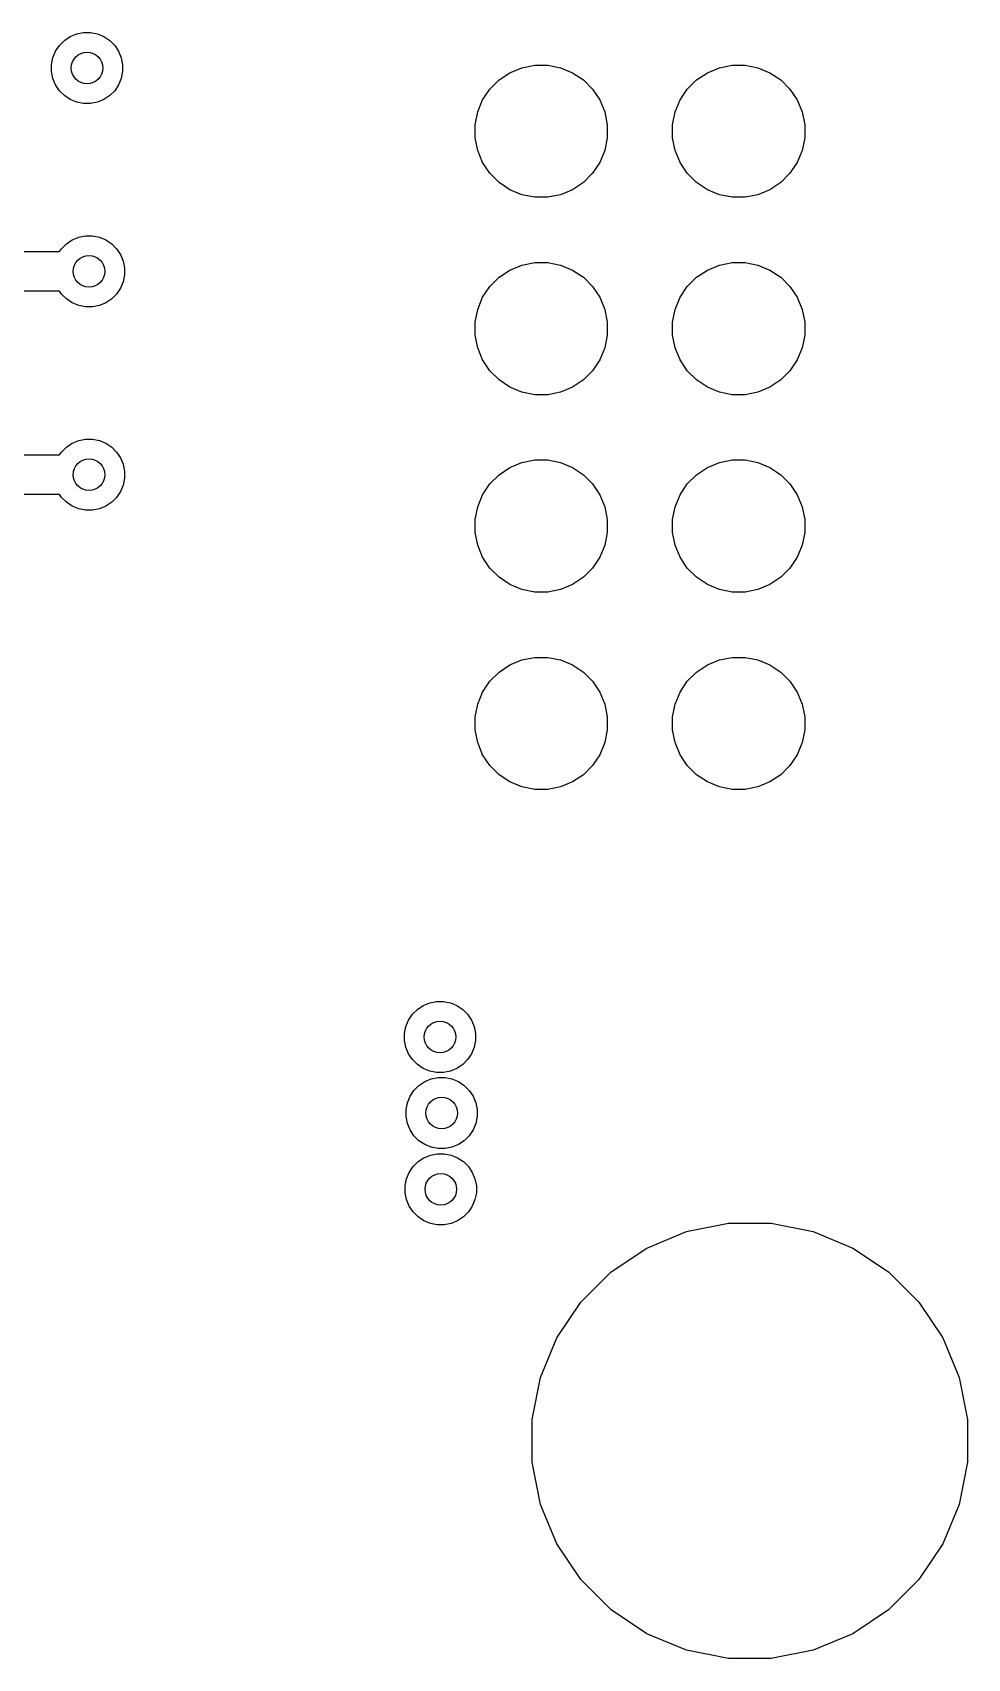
# Model space of a CAD drawing. Extents: x 3.58 to 7.49, y -4.48 to -2.36.
# Drawn here: x 7.015 to 7.489, y -4.481 to -3.657 of the extents above; entities that cross this region are included whole.
import ezdxf

# ---------------------------------------------------------------- set-up
doc = ezdxf.new("R2010")
doc.units = 0
doc.header["$MEASUREMENT"] = 0
doc.layers.add('BLACK', color=7, linetype='CONTINUOUS')

msp = doc.modelspace()

# ---------------------------------------------------------------- linework, layer by layer
at = {"layer": 'BLACK', "linetype": 'CONTINUOUS'}
for p, q in [((7.03784, -3.65768), (7.04131, -3.65699)), ((7.04131, -3.65699), (7.04486, -3.65699)), ((7.04486, -3.65699), (7.04834, -3.65768)), ((7.02714, -3.66647), (7.02911, -3.66352)), ((7.02911, -3.66352), (7.03161, -3.66101)), ((7.03161, -3.66101), (7.03456, -3.65904)), ((7.03456, -3.65904), (7.03784, -3.65768)), ((7.04834, -3.65768), (7.05161, -3.65904)), ((7.05161, -3.65904), (7.05456, -3.66101)), ((7.05456, -3.66101), (7.05707, -3.66352)), ((7.05707, -3.66352), (7.05904, -3.66647)), ((7.02509, -3.67322), (7.02578, -3.66974)), ((7.02509, -3.67676), (7.02509, -3.67322)), ((7.02578, -3.66974), (7.02714, -3.66647)), ((7.05904, -3.66647), (7.06039, -3.66974)), ((7.06039, -3.66974), (7.06109, -3.67322)), ((7.06109, -3.67322), (7.06109, -3.67676)), ((7.26333, -3.67481), (7.26979, -3.67353)), ((7.26979, -3.67353), (7.27638, -3.67353)), ((7.27638, -3.67353), (7.28285, -3.67481)), ((7.36333, -3.67481), (7.36979, -3.67353)), ((7.36979, -3.67353), (7.37638, -3.67353)), ((7.37638, -3.67353), (7.38285, -3.67481)), ((7.02578, -3.68024), (7.02509, -3.67676)), ((7.02714, -3.68352), (7.02578, -3.68024)), ((7.06039, -3.68024), (7.05904, -3.68352)), ((7.06109, -3.67676), (7.06039, -3.68024)), ((7.24709, -3.68566), (7.25175, -3.681)), ((7.25175, -3.681), (7.25724, -3.67734)), ((7.25724, -3.67734), (7.26333, -3.67481)), ((7.28285, -3.67481), (7.28894, -3.67734)), ((7.28894, -3.67734), (7.29442, -3.681)), ((7.29442, -3.681), (7.29908, -3.68566)), ((7.34709, -3.68566), (7.35175, -3.681)), ((7.35175, -3.681), (7.35724, -3.67734)), ((7.35724, -3.67734), (7.36333, -3.67481)), ((7.38285, -3.67481), (7.38894, -3.67734)), ((7.38894, -3.67734), (7.39442, -3.681)), ((7.39442, -3.681), (7.39908, -3.68566)), ((7.02911, -3.68647), (7.02714, -3.68352)), ((7.03161, -3.68897), (7.02911, -3.68647)), ((7.03456, -3.69094), (7.03161, -3.68897)), ((7.05456, -3.68897), (7.05161, -3.69094)), ((7.05707, -3.68647), (7.05456, -3.68897)), ((7.05904, -3.68352), (7.05707, -3.68647)), ((7.24343, -3.69114), (7.24709, -3.68566)), ((7.29908, -3.68566), (7.30274, -3.69114)), ((7.34343, -3.69114), (7.34709, -3.68566)), ((7.39908, -3.68566), (7.40274, -3.69114)), ((7.03784, -3.6923), (7.03456, -3.69094)), ((7.04131, -3.69299), (7.03784, -3.6923)), ((7.04486, -3.69299), (7.04131, -3.69299)), ((7.04834, -3.6923), (7.04486, -3.69299)), ((7.05161, -3.69094), (7.04834, -3.6923)), ((7.23962, -3.7037), (7.24091, -3.69723)), ((7.24091, -3.69723), (7.24343, -3.69114)), ((7.30274, -3.69114), (7.30527, -3.69723)), ((7.30527, -3.69723), (7.30655, -3.7037)), ((7.33962, -3.7037), (7.34091, -3.69723)), ((7.34091, -3.69723), (7.34343, -3.69114)), ((7.40274, -3.69114), (7.40527, -3.69723)), ((7.40527, -3.69723), (7.40655, -3.7037)), ((7.23962, -3.71029), (7.23962, -3.7037)), ((7.30655, -3.7037), (7.30655, -3.71029)), ((7.33962, -3.71029), (7.33962, -3.7037)), ((7.40655, -3.7037), (7.40655, -3.71029)), ((7.24091, -3.71675), (7.23962, -3.71029)), ((7.30655, -3.71029), (7.30527, -3.71675)), ((7.34091, -3.71675), (7.33962, -3.71029)), ((7.40655, -3.71029), (7.40527, -3.71675)), ((7.24343, -3.72284), (7.24091, -3.71675)), ((7.24709, -3.72832), (7.24343, -3.72284)), ((7.30274, -3.72284), (7.29908, -3.72832)), ((7.30527, -3.71675), (7.30274, -3.72284)), ((7.34343, -3.72284), (7.34091, -3.71675)), ((7.34709, -3.72832), (7.34343, -3.72284)), ((7.40274, -3.72284), (7.39908, -3.72832)), ((7.40527, -3.71675), (7.40274, -3.72284)), ((7.25175, -3.73299), (7.24709, -3.72832)), ((7.29908, -3.72832), (7.29442, -3.73299)), ((7.35175, -3.73299), (7.34709, -3.72832)), ((7.39908, -3.72832), (7.39442, -3.73299)), ((7.25724, -3.73665), (7.25175, -3.73299)), ((7.26333, -3.73917), (7.25724, -3.73665)), ((7.26979, -3.74046), (7.26333, -3.73917)), ((7.28285, -3.73917), (7.27638, -3.74046)), ((7.28894, -3.73665), (7.28285, -3.73917)), ((7.29442, -3.73299), (7.28894, -3.73665)), ((7.35724, -3.73665), (7.35175, -3.73299)), ((7.36333, -3.73917), (7.35724, -3.73665)), ((7.36979, -3.74046), (7.36333, -3.73917)), ((7.38285, -3.73917), (7.37638, -3.74046)), ((7.38894, -3.73665), (7.38285, -3.73917)), ((7.39442, -3.73299), (7.38894, -3.73665)), ((7.27638, -3.74046), (7.26979, -3.74046)), ((7.37638, -3.74046), (7.36979, -3.74046)), ((7.0301, -3.76652), (7.03261, -3.76401)), ((7.03261, -3.76401), (7.03556, -3.76204)), ((7.03556, -3.76204), (7.03883, -3.76068)), ((7.03883, -3.76068), (7.04231, -3.75999)), ((7.04231, -3.75999), (7.04586, -3.75999)), ((7.04586, -3.75999), (7.04933, -3.76068)), ((7.04933, -3.76068), (7.05261, -3.76204)), ((7.05261, -3.76204), (7.05556, -3.76401)), ((7.05556, -3.76401), (7.05806, -3.76652)), ((6.95758, -3.76799), (7.02912, -3.76799)), ((7.02912, -3.76799), (7.0301, -3.76652)), ((7.05806, -3.76652), (7.06003, -3.76947)), ((7.06003, -3.76947), (7.06139, -3.77274)), ((7.06139, -3.77274), (7.06208, -3.77622)), ((7.06208, -3.77976), (7.06139, -3.78324)), ((7.06208, -3.77622), (7.06208, -3.77976)), ((7.25175, -3.781), (7.25724, -3.77734)), ((7.25724, -3.77734), (7.26333, -3.77481)), ((7.26333, -3.77481), (7.26979, -3.77353)), ((7.26979, -3.77353), (7.27638, -3.77353)), ((7.27638, -3.77353), (7.28285, -3.77481)), ((7.28285, -3.77481), (7.28894, -3.77734)), ((7.28894, -3.77734), (7.29442, -3.781)), ((7.35175, -3.781), (7.35724, -3.77734)), ((7.35724, -3.77734), (7.36333, -3.77481)), ((7.36333, -3.77481), (7.36979, -3.77353)), ((7.36979, -3.77353), (7.37638, -3.77353)), ((7.37638, -3.77353), (7.38285, -3.77481)), ((7.38285, -3.77481), (7.38894, -3.77734)), ((7.38894, -3.77734), (7.39442, -3.781)), ((7.02912, -3.78799), (6.96123, -3.78799)), ((7.0301, -3.78947), (7.02912, -3.78799)), ((7.06003, -3.78652), (7.05806, -3.78947)), ((7.06139, -3.78324), (7.06003, -3.78652)), ((7.24343, -3.79114), (7.24709, -3.78566)), ((7.24709, -3.78566), (7.25175, -3.781)), ((7.29442, -3.781), (7.29908, -3.78566)), ((7.29908, -3.78566), (7.30274, -3.79114)), ((7.34343, -3.79114), (7.34709, -3.78566)), ((7.34709, -3.78566), (7.35175, -3.781)), ((7.39442, -3.781), (7.39908, -3.78566)), ((7.39908, -3.78566), (7.40274, -3.79114)), ((7.03261, -3.79197), (7.0301, -3.78947)), ((7.03556, -3.79394), (7.03261, -3.79197)), ((7.03883, -3.7953), (7.03556, -3.79394)), ((7.04231, -3.79599), (7.03883, -3.7953)), ((7.04586, -3.79599), (7.04231, -3.79599)), ((7.04933, -3.7953), (7.04586, -3.79599)), ((7.05261, -3.79394), (7.04933, -3.7953)), ((7.05556, -3.79197), (7.05261, -3.79394)), ((7.05806, -3.78947), (7.05556, -3.79197)), ((7.23962, -3.8037), (7.24091, -3.79723)), ((7.24091, -3.79723), (7.24343, -3.79114)), ((7.30274, -3.79114), (7.30527, -3.79723)), ((7.30527, -3.79723), (7.30655, -3.8037)), ((7.33962, -3.8037), (7.34091, -3.79723)), ((7.34091, -3.79723), (7.34343, -3.79114)), ((7.40274, -3.79114), (7.40527, -3.79723)), ((7.40527, -3.79723), (7.40655, -3.8037)), ((7.23962, -3.81029), (7.23962, -3.8037)), ((7.30655, -3.8037), (7.30655, -3.81029)), ((7.33962, -3.81029), (7.33962, -3.8037)), ((7.40655, -3.8037), (7.40655, -3.81029)), ((7.24091, -3.81675), (7.23962, -3.81029)), ((7.30655, -3.81029), (7.30527, -3.81675)), ((7.34091, -3.81675), (7.33962, -3.81029)), ((7.40655, -3.81029), (7.40527, -3.81675)), ((7.24343, -3.82284), (7.24091, -3.81675)), ((7.30527, -3.81675), (7.30274, -3.82284)), ((7.34343, -3.82284), (7.34091, -3.81675)), ((7.40527, -3.81675), (7.40274, -3.82284)), ((7.24709, -3.82832), (7.24343, -3.82284)), ((7.25175, -3.83299), (7.24709, -3.82832)), ((7.29908, -3.82832), (7.29442, -3.83299)), ((7.30274, -3.82284), (7.29908, -3.82832)), ((7.34709, -3.82832), (7.34343, -3.82284)), ((7.35175, -3.83299), (7.34709, -3.82832)), ((7.39908, -3.82832), (7.39442, -3.83299)), ((7.40274, -3.82284), (7.39908, -3.82832)), ((7.25724, -3.83665), (7.25175, -3.83299)), ((7.26333, -3.83917), (7.25724, -3.83665)), ((7.28894, -3.83665), (7.28285, -3.83917)), ((7.29442, -3.83299), (7.28894, -3.83665)), ((7.35724, -3.83665), (7.35175, -3.83299)), ((7.36333, -3.83917), (7.35724, -3.83665)), ((7.38894, -3.83665), (7.38285, -3.83917)), ((7.39442, -3.83299), (7.38894, -3.83665)), ((7.26979, -3.84046), (7.26333, -3.83917)), ((7.27638, -3.84046), (7.26979, -3.84046)), ((7.28285, -3.83917), (7.27638, -3.84046)), ((7.36979, -3.84046), (7.36333, -3.83917)), ((7.37638, -3.84046), (7.36979, -3.84046)), ((7.38285, -3.83917), (7.37638, -3.84046)), ((7.03883, -3.86368), (7.04231, -3.86299)), ((7.04231, -3.86299), (7.04586, -3.86299)), ((7.04586, -3.86299), (7.04933, -3.86368)), ((6.83212, -3.87099), (7.02912, -3.87099)), ((7.02912, -3.87099), (7.0301, -3.86952)), ((7.0301, -3.86952), (7.03261, -3.86701)), ((7.03261, -3.86701), (7.03556, -3.86504)), ((7.03556, -3.86504), (7.03883, -3.86368)), ((7.04933, -3.86368), (7.05261, -3.86504)), ((7.05261, -3.86504), (7.05556, -3.86701)), ((7.05556, -3.86701), (7.05806, -3.86952)), ((7.05806, -3.86952), (7.06003, -3.87247)), ((7.06003, -3.87247), (7.06139, -3.87574)), ((7.06139, -3.87574), (7.06208, -3.87922)), ((7.06208, -3.87922), (7.06208, -3.88277)), ((7.25175, -3.881), (7.25724, -3.87734)), ((7.25724, -3.87734), (7.26333, -3.87481)), ((7.26333, -3.87481), (7.26979, -3.87353)), ((7.26979, -3.87353), (7.27638, -3.87353)), ((7.27638, -3.87353), (7.28285, -3.87481)), ((7.28285, -3.87481), (7.28894, -3.87734)), ((7.28894, -3.87734), (7.29442, -3.881)), ((7.35175, -3.881), (7.35724, -3.87734)), ((7.35724, -3.87734), (7.36333, -3.87481)), ((7.36333, -3.87481), (7.36979, -3.87353)), ((7.36979, -3.87353), (7.37638, -3.87353)), ((7.37638, -3.87353), (7.38285, -3.87481)), ((7.38285, -3.87481), (7.38894, -3.87734)), ((7.38894, -3.87734), (7.39442, -3.881)), ((7.06139, -3.88624), (7.06003, -3.88952)), ((7.06208, -3.88277), (7.06139, -3.88624)), ((7.24343, -3.89114), (7.24709, -3.88566)), ((7.24709, -3.88566), (7.25175, -3.881)), ((7.29442, -3.881), (7.29908, -3.88566)), ((7.29908, -3.88566), (7.30274, -3.89114)), ((7.34343, -3.89114), (7.34709, -3.88566)), ((7.34709, -3.88566), (7.35175, -3.881)), ((7.39442, -3.881), (7.39908, -3.88566)), ((7.39908, -3.88566), (7.40274, -3.89114)), ((7.02912, -3.89099), (6.83577, -3.89099)), ((7.0301, -3.89247), (7.02912, -3.89099)), ((7.03261, -3.89497), (7.0301, -3.89247)), ((7.03556, -3.89694), (7.03261, -3.89497)), ((7.05556, -3.89497), (7.05261, -3.89694)), ((7.05806, -3.89247), (7.05556, -3.89497)), ((7.06003, -3.88952), (7.05806, -3.89247)), ((7.24091, -3.89723), (7.24343, -3.89114)), ((7.30274, -3.89114), (7.30527, -3.89723)), ((7.34091, -3.89723), (7.34343, -3.89114)), ((7.40274, -3.89114), (7.40527, -3.89723)), ((7.03883, -3.8983), (7.03556, -3.89694)), ((7.04231, -3.89899), (7.03883, -3.8983)), ((7.04586, -3.89899), (7.04231, -3.89899)), ((7.04933, -3.8983), (7.04586, -3.89899)), ((7.05261, -3.89694), (7.04933, -3.8983)), ((7.23962, -3.9037), (7.24091, -3.89723)), ((7.23962, -3.91029), (7.23962, -3.9037)), ((7.30527, -3.89723), (7.30655, -3.9037)), ((7.30655, -3.9037), (7.30655, -3.91029)), ((7.33962, -3.9037), (7.34091, -3.89723)), ((7.33962, -3.91029), (7.33962, -3.9037)), ((7.40527, -3.89723), (7.40655, -3.9037)), ((7.40655, -3.9037), (7.40655, -3.91029)), ((7.24091, -3.91675), (7.23962, -3.91029)), ((7.30655, -3.91029), (7.30527, -3.91675)), ((7.34091, -3.91675), (7.33962, -3.91029)), ((7.40655, -3.91029), (7.40527, -3.91675)), ((7.24343, -3.92284), (7.24091, -3.91675)), ((7.30527, -3.91675), (7.30274, -3.92284)), ((7.34343, -3.92284), (7.34091, -3.91675)), ((7.40527, -3.91675), (7.40274, -3.92284)), ((7.24709, -3.92832), (7.24343, -3.92284)), ((7.25175, -3.93299), (7.24709, -3.92832)), ((7.29908, -3.92832), (7.29442, -3.93299)), ((7.30274, -3.92284), (7.29908, -3.92832)), ((7.34709, -3.92832), (7.34343, -3.92284)), ((7.35175, -3.93299), (7.34709, -3.92832)), ((7.39908, -3.92832), (7.39442, -3.93299)), ((7.40274, -3.92284), (7.39908, -3.92832)), ((7.25724, -3.93665), (7.25175, -3.93299)), ((7.26333, -3.93917), (7.25724, -3.93665)), ((7.28894, -3.93665), (7.28285, -3.93917)), ((7.29442, -3.93299), (7.28894, -3.93665)), ((7.35724, -3.93665), (7.35175, -3.93299)), ((7.36333, -3.93917), (7.35724, -3.93665)), ((7.38894, -3.93665), (7.38285, -3.93917)), ((7.39442, -3.93299), (7.38894, -3.93665)), ((7.26979, -3.94046), (7.26333, -3.93917)), ((7.27638, -3.94046), (7.26979, -3.94046)), ((7.28285, -3.93917), (7.27638, -3.94046)), ((7.36979, -3.94046), (7.36333, -3.93917)), ((7.37638, -3.94046), (7.36979, -3.94046)), ((7.38285, -3.93917), (7.37638, -3.94046)), ((7.25175, -3.981), (7.25724, -3.97734)), ((7.25724, -3.97734), (7.26333, -3.97481)), ((7.26333, -3.97481), (7.26979, -3.97353)), ((7.26979, -3.97353), (7.27638, -3.97353)), ((7.27638, -3.97353), (7.28285, -3.97481)), ((7.28285, -3.97481), (7.28894, -3.97734)), ((7.28894, -3.97734), (7.29442, -3.981)), ((7.35175, -3.981), (7.35724, -3.97734)), ((7.35724, -3.97734), (7.36333, -3.97481)), ((7.36333, -3.97481), (7.36979, -3.97353)), ((7.36979, -3.97353), (7.37638, -3.97353)), ((7.37638, -3.97353), (7.38285, -3.97481)), ((7.38285, -3.97481), (7.38894, -3.97734)), ((7.38894, -3.97734), (7.39442, -3.981)), ((7.24343, -3.99114), (7.24709, -3.98566)), ((7.24709, -3.98566), (7.25175, -3.981)), ((7.29442, -3.981), (7.29908, -3.98566)), ((7.29908, -3.98566), (7.30274, -3.99114)), ((7.34343, -3.99114), (7.34709, -3.98566)), ((7.34709, -3.98566), (7.35175, -3.981)), ((7.39442, -3.981), (7.39908, -3.98566)), ((7.39908, -3.98566), (7.40274, -3.99114)), ((7.24091, -3.99723), (7.24343, -3.99114)), ((7.30274, -3.99114), (7.30527, -3.99723)), ((7.34091, -3.99723), (7.34343, -3.99114)), ((7.40274, -3.99114), (7.40527, -3.99723)), ((7.23962, -4.0037), (7.24091, -3.99723)), ((7.30527, -3.99723), (7.30655, -4.0037)), ((7.33962, -4.0037), (7.34091, -3.99723)), ((7.40527, -3.99723), (7.40655, -4.0037)), ((7.23962, -4.01029), (7.23962, -4.0037)), ((7.24091, -4.01675), (7.23962, -4.01029)), ((7.30655, -4.01029), (7.30527, -4.01675)), ((7.30655, -4.0037), (7.30655, -4.01029)), ((7.33962, -4.01029), (7.33962, -4.0037)), ((7.34091, -4.01675), (7.33962, -4.01029)), ((7.40655, -4.01029), (7.40527, -4.01675)), ((7.40655, -4.0037), (7.40655, -4.01029)), ((7.24343, -4.02284), (7.24091, -4.01675)), ((7.30527, -4.01675), (7.30274, -4.02284)), ((7.34343, -4.02284), (7.34091, -4.01675)), ((7.40527, -4.01675), (7.40274, -4.02284)), ((7.24709, -4.02832), (7.24343, -4.02284)), ((7.30274, -4.02284), (7.29908, -4.02832)), ((7.34709, -4.02832), (7.34343, -4.02284)), ((7.40274, -4.02284), (7.39908, -4.02832)), ((7.25175, -4.03299), (7.24709, -4.02832)), ((7.25724, -4.03665), (7.25175, -4.03299)), ((7.29442, -4.03299), (7.28894, -4.03665)), ((7.29908, -4.02832), (7.29442, -4.03299)), ((7.35175, -4.03299), (7.34709, -4.02832)), ((7.35724, -4.03665), (7.35175, -4.03299)), ((7.39442, -4.03299), (7.38894, -4.03665)), ((7.39908, -4.02832), (7.39442, -4.03299)), ((7.26333, -4.03917), (7.25724, -4.03665)), ((7.26979, -4.04046), (7.26333, -4.03917)), ((7.27638, -4.04046), (7.26979, -4.04046)), ((7.28285, -4.03917), (7.27638, -4.04046)), ((7.28894, -4.03665), (7.28285, -4.03917)), ((7.36333, -4.03917), (7.35724, -4.03665)), ((7.36979, -4.04046), (7.36333, -4.03917)), ((7.37638, -4.04046), (7.36979, -4.04046)), ((7.38285, -4.03917), (7.37638, -4.04046)), ((7.38894, -4.03665), (7.38285, -4.03917)), ((7.21037, -4.15185), (7.21332, -4.14988)), ((7.21332, -4.14988), (7.21659, -4.14852)), ((7.21659, -4.14852), (7.22007, -4.14783)), ((7.22007, -4.14783), (7.22362, -4.14783)), ((7.22362, -4.14783), (7.22709, -4.14852)), ((7.22709, -4.14852), (7.23037, -4.14988)), ((7.23037, -4.14988), (7.23332, -4.15185)), ((7.20453, -4.16058), (7.20589, -4.1573)), ((7.20589, -4.1573), (7.20786, -4.15435)), ((7.20786, -4.15435), (7.21037, -4.15185)), ((7.23332, -4.15185), (7.23582, -4.15435)), ((7.23582, -4.15435), (7.23779, -4.1573)), ((7.23779, -4.1573), (7.23915, -4.16058)), ((7.20384, -4.16405), (7.20453, -4.16058)), ((7.20384, -4.1676), (7.20384, -4.16405)), ((7.20453, -4.17108), (7.20384, -4.1676)), ((7.23915, -4.16058), (7.23984, -4.16405)), ((7.23984, -4.1676), (7.23915, -4.17108)), ((7.23984, -4.16405), (7.23984, -4.1676)), ((7.20589, -4.17435), (7.20453, -4.17108)), ((7.20786, -4.1773), (7.20589, -4.17435)), ((7.23779, -4.17435), (7.23582, -4.1773)), ((7.23915, -4.17108), (7.23779, -4.17435)), ((7.21037, -4.17981), (7.20786, -4.1773)), ((7.21332, -4.18178), (7.21037, -4.17981)), ((7.21659, -4.18314), (7.21332, -4.18178)), ((7.22007, -4.18383), (7.21659, -4.18314)), ((7.22362, -4.18383), (7.22007, -4.18383)), ((7.22709, -4.18314), (7.22362, -4.18383)), ((7.23037, -4.18178), (7.22709, -4.18314)), ((7.23332, -4.17981), (7.23037, -4.18178)), ((7.23582, -4.1773), (7.23332, -4.17981)), ((7.20865, -4.19294), (7.21116, -4.19043)), ((7.21116, -4.19043), (7.2141, -4.18846)), ((7.2141, -4.18846), (7.21738, -4.1871)), ((7.21738, -4.1871), (7.22086, -4.18641)), ((7.22086, -4.18641), (7.2244, -4.18641)), ((7.2244, -4.18641), (7.22788, -4.1871)), ((7.22788, -4.1871), (7.23116, -4.18846)), ((7.23116, -4.18846), (7.2341, -4.19043)), ((7.2341, -4.19043), (7.23661, -4.19294)), ((7.20463, -4.20264), (7.20532, -4.19916)), ((7.20532, -4.19916), (7.20668, -4.19588)), ((7.20668, -4.19588), (7.20865, -4.19294)), ((7.23661, -4.19294), (7.23858, -4.19588)), ((7.23858, -4.19588), (7.23994, -4.19916)), ((7.23994, -4.19916), (7.24063, -4.20264)), ((7.20463, -4.20618), (7.20463, -4.20264)), ((7.20532, -4.20966), (7.20463, -4.20618)), ((7.24063, -4.20618), (7.23994, -4.20966)), ((7.24063, -4.20264), (7.24063, -4.20618)), ((7.20668, -4.21294), (7.20532, -4.20966)), ((7.20865, -4.21588), (7.20668, -4.21294)), ((7.21116, -4.21839), (7.20865, -4.21588)), ((7.23661, -4.21588), (7.2341, -4.21839)), ((7.23858, -4.21294), (7.23661, -4.21588)), ((7.23994, -4.20966), (7.23858, -4.21294)), ((7.2141, -4.22036), (7.21116, -4.21839)), ((7.21371, -4.22704), (7.21699, -4.22568)), ((7.21738, -4.22172), (7.2141, -4.22036)), ((7.21699, -4.22568), (7.22046, -4.22499)), ((7.22086, -4.22241), (7.21738, -4.22172)), ((7.22046, -4.22499), (7.22401, -4.22499)), ((7.2244, -4.22241), (7.22086, -4.22241)), ((7.22401, -4.22499), (7.22749, -4.22568)), ((7.22788, -4.22172), (7.2244, -4.22241)), ((7.22749, -4.22568), (7.23076, -4.22704)), ((7.23116, -4.22036), (7.22788, -4.22172)), ((7.2341, -4.21839), (7.23116, -4.22036)), ((7.20628, -4.23447), (7.20825, -4.23152)), ((7.20825, -4.23152), (7.21076, -4.22901)), ((7.21076, -4.22901), (7.21371, -4.22704)), ((7.23076, -4.22704), (7.23371, -4.22901)), ((7.23371, -4.22901), (7.23622, -4.23152)), ((7.23622, -4.23152), (7.23819, -4.23447)), ((7.20424, -4.24122), (7.20493, -4.23774)), ((7.20424, -4.24476), (7.20424, -4.24122)), ((7.20493, -4.23774), (7.20628, -4.23447)), ((7.23819, -4.23447), (7.23954, -4.23774)), ((7.23954, -4.23774), (7.24024, -4.24122)), ((7.24024, -4.24122), (7.24024, -4.24476)), ((7.20493, -4.24824), (7.20424, -4.24476)), ((7.20628, -4.25152), (7.20493, -4.24824)), ((7.23954, -4.24824), (7.23819, -4.25152)), ((7.24024, -4.24476), (7.23954, -4.24824)), ((7.20825, -4.25447), (7.20628, -4.25152)), ((7.21076, -4.25697), (7.20825, -4.25447)), ((7.21371, -4.25894), (7.21076, -4.25697)), ((7.23371, -4.25697), (7.23076, -4.25894)), ((7.23622, -4.25447), (7.23371, -4.25697)), ((7.23819, -4.25152), (7.23622, -4.25447)), ((7.21699, -4.2603), (7.21371, -4.25894)), ((7.22046, -4.26099), (7.21699, -4.2603)), ((7.22401, -4.26099), (7.22046, -4.26099)), ((7.22749, -4.2603), (7.22401, -4.26099)), ((7.23076, -4.25894), (7.22749, -4.2603)), ((7.32652, -4.27278), (7.34659, -4.26447)), ((7.34659, -4.26447), (7.36788, -4.26024)), ((7.36788, -4.26024), (7.3896, -4.26024)), ((7.3896, -4.26024), (7.41089, -4.26447)), ((7.41089, -4.26447), (7.43096, -4.27278)), ((7.30847, -4.28485), (7.32652, -4.27278)), ((7.43096, -4.27278), (7.44901, -4.28485)), ((7.29311, -4.3002), (7.30847, -4.28485)), ((7.44901, -4.28485), (7.46437, -4.3002)), ((7.28105, -4.31826), (7.29311, -4.3002)), ((7.46437, -4.3002), (7.47643, -4.31826)), ((7.27274, -4.33832), (7.28105, -4.31826)), ((7.47643, -4.31826), (7.48474, -4.33832)), ((7.2685, -4.35962), (7.27274, -4.33832)), ((7.48474, -4.33832), (7.48898, -4.35962)), ((7.2685, -4.38133), (7.2685, -4.35962)), ((7.48898, -4.35962), (7.48898, -4.38133)), ((7.27274, -4.40263), (7.2685, -4.38133)), ((7.48898, -4.38133), (7.48474, -4.40263)), ((7.28105, -4.42269), (7.27274, -4.40263)), ((7.48474, -4.40263), (7.47643, -4.42269)), ((7.29311, -4.44074), (7.28105, -4.42269)), ((7.47643, -4.42269), (7.46437, -4.44074)), ((7.30847, -4.4561), (7.29311, -4.44074)), ((7.46437, -4.44074), (7.44901, -4.4561)), ((7.32652, -4.46816), (7.30847, -4.4561)), ((7.44901, -4.4561), (7.43096, -4.46816)), ((7.34659, -4.47647), (7.32652, -4.46816)), ((7.43096, -4.46816), (7.41089, -4.47647)), ((7.36788, -4.48071), (7.34659, -4.47647)), ((7.3896, -4.48071), (7.36788, -4.48071)), ((7.41089, -4.47647), (7.3896, -4.48071))]:
    msp.add_line(p, q, dxfattribs=at)
at = {"layer": 'BLACK'}
for centre in [(7.04309, -3.67499), (7.04408, -3.77799), (7.04408, -3.88099), (7.22184, -4.16583), (7.22263, -4.20441), (7.22224, -4.24299)]:
    msp.add_circle(centre, 0.008, dxfattribs=at)

doc.saveas('drawing.dxf')
